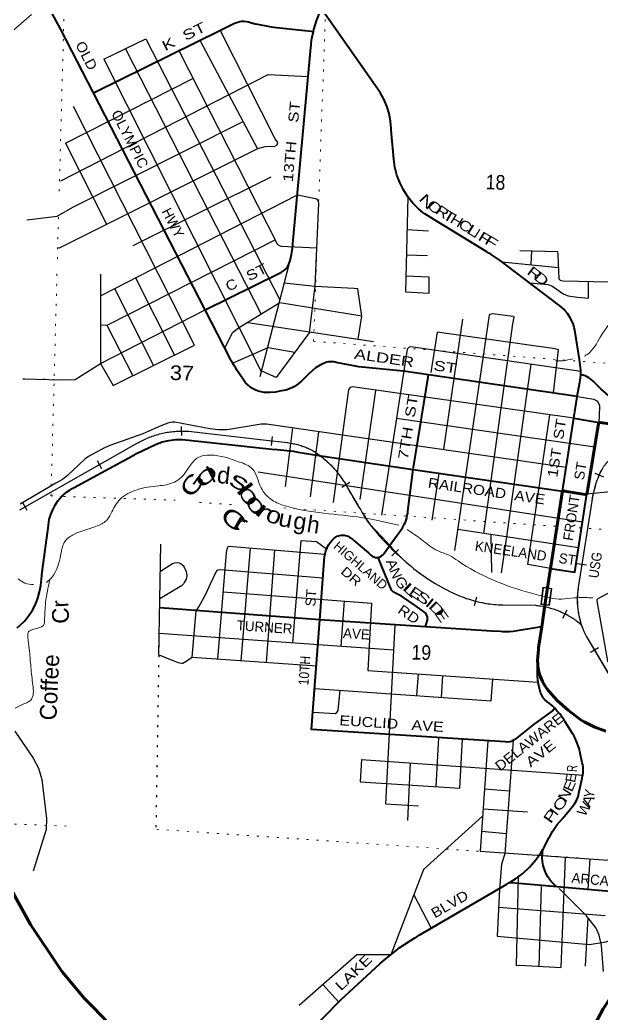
# Model space of a CAD drawing. Header units: feet. Extents: x -751810 to -497223, y -177792 to 12311.
# Drawn here: x -530764 to -523783, y -105492 to -93571 of the extents above; entities that cross this region are included whole.
import ezdxf
from ezdxf.enums import TextEntityAlignment as Align

# ---------------------------------------------------------------- set-up
doc = ezdxf.new("R2010")
doc.units = ezdxf.units.FT
doc.header["$LTSCALE"] = 80
doc.linetypes.add('DOTTED', pattern=[1.5, 0.3, -1.2])
for name, color, linetype, lineweight in [('20', 7, 'Continuous', 70), ('23', 7, 'Continuous', 70), ('26', 7, 'Continuous', 40), ('29', 7, 'Continuous', 25), ('34', 7, 'Continuous', 25), ('39', 7, 'Continuous', 13), ('46', 7, 'Continuous', 13), ('59', 7, 'Continuous', 13), ('6', 7, 'DOTTED', 25), ('7', 7, 'DOTTED', 13)]:
    doc.layers.add(name, color=color, linetype=linetype, lineweight=lineweight)
doc.layers.add('27', color=7, linetype='Continuous')
doc.layers.add('41', color=7, linetype='Continuous')

msp = doc.modelspace()

# ---------------------------------------------------------------- linework, layer by layer
at = {"layer": '20'}
msp.add_lwpolyline([(-524738.82, -110037.16), (-524786.93, -109966.48), (-524964.37, -109756.84), (-525162.75, -109566.9), (-525379.9, -109398.74), (-525550.84, -109290.99), (-525575.75, -109275.29), (-525600.84, -109258.49), (-526649.7, -108556.16), (-527099.16, -108222.91), (-527708.93, -107682.78), (-527734.05, -107660.53), (-527758.93, -107636.28), (-527801.37, -107594.92), (-528356.4, -107012.93), (-529881.27, -105413.94), (-529992.22, -105299.06), (-530252.53, -104987.87), (-530273.39, -104962.93), (-530290.18, -104937.87), (-530637.83, -104419.13), (-530870.88, -103997.38)], dxfattribs=at)
at = {"layer": '23'}
for points in [[(-523966.09, -99254.06), (-523964.84, -99252.37), (-523963.65, -99250.37), (-523962.68, -99248.25), (-523961.93, -99246.03), (-523961.4, -99243.76), (-523824.7, -98411.19), (-523824.45, -98409.73), (-523824.05, -98408.29), (-523823.51, -98406.91), (-523822.82, -98405.59), (-523822, -98404.35), (-523821.05, -98403.21), (-523819.99, -98402.17), (-523818.82, -98401.24), (-523817.57, -98400.44), (-523816.24, -98399.78), (-523814.84, -98399.26), (-523813.4, -98398.89), (-523811.93, -98398.67), (-523810.45, -98398.61), (-523808.96, -98398.7), (-523807.5, -98398.95), (-523806.31, -98399.23), (-523388.78, -98459.19)], [(-524401.77, -100149.49), (-524397.47, -100124.49), (-524263.05, -99242.36), (-524263.02, -99240.03), (-524262.75, -99237.72), (-524262.24, -99235.44), (-524261.5, -99233.24), (-524260.53, -99231.12), (-524259.34, -99229.12), (-524258.17, -99227.55), (-524257.95, -99227.25), (-524256.38, -99225.54), (-524254.63, -99224), (-524252.73, -99222.65), (-524251.87, -99222.16), (-524250.7, -99221.51), (-524248.56, -99220.58), (-524246.34, -99219.89), (-524244.06, -99219.43), (-524241.74, -99219.21), (-524239.41, -99219.24), (-524237.1, -99219.51), (-524234.83, -99220.02), (-524233.14, -99220.61), (-523985.51, -99262.2), (-523984.82, -99262.26), (-523982.49, -99262.29), (-523980.17, -99262.07), (-523977.88, -99261.61), (-523975.65, -99260.92), (-523973.51, -99259.99), (-523971.47, -99258.85), (-523969.57, -99257.5), (-523967.82, -99255.96), (-523966.23, -99254.25), (-523966.09, -99254.06)], [(-524507.81, -100849.11), (-524467.99, -100587.61), (-524405.09, -100174.49), (-524401.77, -100149.49)], [(-524555.19, -101327.35), (-524555.52, -101296.06), (-524556, -101251.26), (-524547.25, -101121.98), (-524545.56, -101096.99), (-524541.75, -101071.98), (-524507.81, -100849.11)], [(-523737.04, -102101.08), (-523871.18, -102050.46), (-523974.3, -101998.66), (-523999.09, -101986.2), (-524024.3, -101970.21), (-524049.22, -101954.39), (-524191.49, -101849.43), (-524322.01, -101730.18), (-524417.16, -101622.94), (-524438.37, -101599.03), (-524456.89, -101572.94), (-524466.05, -101560.04), (-524497.37, -101505.7), (-524522.84, -101448.38), (-524542.19, -101388.72), (-524551.23, -101346.06), (-524555.19, -101327.35)], [(-523905.85, -105684.69), (-523771.23, -105427.84), (-523610.5, -105186.47), (-523425.42, -104963.22), (-523218.02, -104760.55), (-522990.57, -104580.66), (-522782.62, -104431.51), (-522673.03, -104348.36), (-522572.74, -104254.22), (-522482.84, -104150.1), (-522470.05, -104131.71)]]:
    msp.add_lwpolyline(points, dxfattribs=at)
at = {"layer": '26'}
for p, q in [((-528542.7, -97046.98), (-529881.83, -94447.48)), ((-524080.81, -98086.13), (-525866.06, -97826.45)), ((-524121.28, -98346.01), (-524081.59, -98090.41)), ((-524081.59, -98090.41), (-524080.81, -98086.13))]:
    msp.add_line(p, q, dxfattribs=at)
for points in [[(-529881.83, -94447.48), (-530273.15, -93687.84), (-530615.03, -93054.9)], [(-527245.74, -93708.95), (-527240.73, -93685.44), (-527206.73, -93580.92), (-527156.03, -93450.94), (-527153.84, -93434.23)], [(-524038.84, -97826.13), (-524038.72, -97824.74), (-524039.59, -97770.14), (-524053.51, -97643.48), (-524106.65, -97314.2), (-524110.26, -97291.8), (-524116.49, -97264.2), (-524127.8, -97224.09), (-524146.24, -97177.87), (-524169.4, -97133.83), (-524197.03, -97092.46), (-524228.84, -97054.2), (-524239.48, -97043.83), (-524264.49, -97019.47), (-524289.48, -97000.43), (-524922.06, -96518.35), (-524942.89, -96502.48), (-524972.06, -96480.18), (-525005.26, -96454.81), (-525115.01, -96383.47), (-525139.78, -96367.37), (-525165.01, -96352.06), (-525742.54, -96001.6), (-525907.83, -95896.3), (-525932.78, -95880.4), (-525957.83, -95859.15), (-525984.15, -95836.81), (-526052.4, -95767.59), (-526113.05, -95691.61), (-526165.42, -95609.71), (-526208.94, -95522.79), (-526243.14, -95431.79), (-526267.64, -95337.72), (-526282.17, -95241.6), (-526308.92, -94935.84), (-526312.05, -94885.9), (-526313.61, -94860.87), (-526316.01, -94835.9), (-526320.78, -94786.35), (-526338.32, -94695.47), (-526365.26, -94606.92), (-526401.31, -94521.67), (-526446.07, -94440.65), (-527133.11, -93463.71)], [(-529881.83, -94447.48), (-529856.26, -94434.8), (-528360.37, -93693.07), (-528197.35, -93615.45), (-528177.13, -93606.08), (-528152.48, -93597.45), (-528127.06, -93591.44), (-528101.15, -93588.12), (-528075.04, -93587.53), (-528049.01, -93589.67), (-528023.34, -93594.52), (-528023.33, -93594.52), (-527998.42, -93602), (-527973.33, -93608.81), (-527966.23, -93610.74), (-527941.36, -93617.48), (-527916.23, -93622.36), (-527772.56, -93650.23), (-527746.17, -93655.35), (-527722.56, -93657.88), (-527272.22, -93706.11), (-527245.74, -93708.95)], [(-528542.7, -97046.98), (-527652.61, -96608.37), (-527627.65, -96596.08), (-527602.61, -96580.95), (-527601.62, -96580.31), (-527586.72, -96568.25), (-527573.16, -96554.71), (-527568.34, -96548.76), (-527550.62, -96523.73), (-527541.1, -96498.76), (-527524.61, -96455.47), (-527505.87, -96384.84), (-527494.61, -96312.63), (-527494.2, -96307.51), (-527492.19, -96282.59), (-527489.91, -96257.51), (-527275.81, -93902.35), (-527273.55, -93877.41), (-527270.6, -93852.35), (-527263.62, -93792.94), (-527245.74, -93708.95)], [(-525866.06, -97826.45), (-526165.83, -97782.85), (-526701.31, -97731.98), (-526972.32, -97677.57), (-526978.4, -97675.91), (-526999.22, -97671.73), (-527020.37, -97669.74), (-527041.61, -97669.98), (-527062.71, -97672.43), (-527083.44, -97677.08), (-527103.57, -97683.87), (-527122.87, -97692.73), (-527171.74, -97716.18), (-527217.89, -97744.61), (-527260.82, -97777.72), (-527300.05, -97815.12), (-527303.04, -97818.31), (-527388.54, -97901.49), (-527444.83, -97946.41), (-527469.67, -97966.24), (-527494.83, -97979.21), (-527532.47, -97995.78), (-527577.46, -98010.19), (-527598.72, -98014.62), (-527627.37, -98020.58), (-527648.72, -98024.37), (-527697.84, -98033.09), (-527765.84, -98038.33), (-527789.25, -98040.13), (-527815.84, -98039.26), (-527836.03, -98037.99), (-527872.1, -98031.91), (-527907.34, -98022.08), (-527941.35, -98008.63), (-527973.77, -97991.69), (-528004.25, -97971.46), (-528032.44, -97948.15), (-528058.04, -97922.03), (-528157.98, -97774.26), (-528175.06, -97749.01), (-528190.15, -97724.26), (-528214.9, -97682.73), (-528229.73, -97657.85), (-528242.6, -97632.73), (-528542.7, -97046.98)], [(-526047.76, -98961.22), (-526044.71, -98937.31), (-525870.54, -97854.32), (-525866.06, -97826.45)], [(-524080.81, -98086.13), (-524049.82, -97915.41), (-524045.28, -97890.43), (-524042.34, -97865.41), (-524038.84, -97826.13)], [(-523672.15, -98105.56), (-523796.84, -97993.47), (-523891.67, -97902.74), (-523916.71, -97878.78), (-523941.67, -97861.57), (-523962.32, -97849.99), (-523987.16, -97839.32), (-524012.97, -97831.3), (-524014.14, -97831.07), (-524038.84, -97826.13)], [(-524081.61, -98090.54), (-524081.59, -98090.41), (-524081.4, -98089.21)], [(-526047.76, -98961.22), (-524257.21, -99221.39), (-524121.28, -98346.01)], [(-524121.28, -98346.01), (-524096.28, -98350.1), (-523820.77, -98396.7)], [(-530797.5, -100858.93), (-530762.73, -100830.05), (-530706.72, -100774.93), (-530656.78, -100714.26), (-530613.45, -100648.7), (-530577.21, -100578.98), (-530548.46, -100505.84), (-530527.51, -100430.1), (-530514.59, -100352.59), (-530498.68, -100192.7), (-530422.99, -99632.33), (-530422.05, -99623.87), (-530411.46, -99562.28), (-530394.49, -99502.14), (-530371.32, -99444.1), (-530342.22, -99388.8), (-530307.5, -99336.84), (-530288.34, -99313.81), (-530267.57, -99288.84), (-530242.53, -99265.81), (-530193.4, -99226.6), (-530162.83, -99207.04), (-530137.94, -99191.12), (-530112.83, -99177.45), (-529415.94, -98797.96), (-529390.87, -98784.31), (-529365.94, -98772.19), (-529137.34, -98661.11), (-529112.31, -98648.95), (-529087.34, -98640.8), (-529059.51, -98631.72), (-528980.18, -98613.36), (-528899.37, -98603.4), (-528817.96, -98601.93), (-528736.84, -98608.99), (-527743.6, -98717.43), (-527679.07, -98722.7), (-527484.62, -98743.22), (-527430.93, -98752.93), (-527404.89, -98757.64), (-527380.93, -98761.74), (-527156.81, -98800.08), (-526047.76, -98961.22)], [(-527167.68, -100763.11), (-527110.87, -100006.68), (-527105.24, -99974.57), (-527094.94, -99937.41), (-527080.81, -99901.53), (-527063.02, -99867.32), (-527041.74, -99835.16), (-527020.7, -99809.35), (-526996.19, -99783.62), (-526971.88, -99768.09), (-526960.81, -99762.5), (-526944.83, -99756.43), (-526928.3, -99752.06), (-526911.4, -99749.45), (-526894.33, -99748.62), (-526877.25, -99749.57), (-526860.38, -99752.31), (-526843.88, -99756.79), (-526827.94, -99762.98), (-526812.74, -99770.79), (-526810.18, -99772.47), (-526785.26, -99790.9), (-526760.18, -99812.52), (-526585.71, -99962.94), (-526560.73, -99984.48), (-526535.71, -100004.19), (-526530.98, -100006.88), (-526521.06, -100011.21), (-526510.75, -100014.49), (-526500.15, -100016.66), (-526489.39, -100017.72), (-526478.57, -100017.65), (-526467.82, -100016.44), (-526457.25, -100014.12), (-526446.98, -100010.71), (-526437.13, -100006.24), (-526436.1, -100005.64), (-526411.07, -99987.02), (-526393.92, -99962.05), (-526318.46, -99852.14), (-526195.61, -99690.95), (-526175.72, -99661.08), (-526150.92, -99615.55), (-526141.41, -99592.69), (-526131.03, -99567.75), (-526124.67, -99542.69), (-526123.49, -99538.02), (-526118.94, -99510.89), (-526114.44, -99484.12), (-526111.48, -99460.89), (-526047.76, -98961.22)], [(-524401.77, -100149.49), (-524376.77, -100153.18), (-524110.41, -100192.51), (-523966.09, -99254.06)], [(-525901.2, -100847.15), (-525893.9, -100821.93), (-525878.31, -100768.09), (-525875.51, -100727.86), (-525898.48, -100683.02), (-526025.1, -100593.42), (-526186.88, -100482.8), (-526284.78, -100432.2), (-526307.59, -100409.39), (-526354.12, -100299.65), (-526468.7, -100018.82)], [(-525901.2, -100847.15), (-527167.34, -100763.14), (-527167.68, -100763.11), (-529085.84, -100620.91)], [(-524350.32, -101825.23), (-524372.07, -101850.23), (-524611.69, -102023.59), (-524830.06, -102197.9), (-524834.03, -102200.94), (-524846.86, -102209.41), (-524860.51, -102216.5), (-524874.83, -102222.12), (-524889.65, -102226.22), (-524895.18, -102227.14), (-524920.24, -102229.67), (-524945.18, -102228.05), (-527266.4, -102077.68), (-527167.68, -100763.11)], [(-524507.81, -100849.11), (-524533.88, -100853.19), (-524849.01, -100902.53), (-524892.2, -100906.52), (-524953.5, -100907.35), (-524978.5, -100907.69), (-525003.5, -100906.16), (-525109.87, -100899.65), (-525901.2, -100847.15)], [(-524350.32, -101825.23), (-524375.32, -101801.59), (-524397.81, -101780.83), (-524419.74, -101764.47), (-524444.8, -101745.79), (-524469.74, -101722.81), (-524475.7, -101716.65), (-524489.71, -101698.76), (-524498.9, -101684.08), (-524511.72, -101659.15), (-524519.98, -101634.08), (-524535.02, -101588.44), (-524550.78, -101515.77), (-524558.86, -101441.84), (-524559.16, -101367.48), (-524557.42, -101346.06), (-524555.19, -101327.35)], [(-524493.68, -103519.55), (-524486.75, -103508.05), (-524433.36, -103405.6), (-524420.05, -103380.07), (-524406.77, -103355.6), (-524378.94, -103304.33), (-524321.57, -103219.36), (-524255.63, -103140.86), (-524157.83, -103025.61), (-524136.76, -103000.79), (-524117.97, -102975.61), (-524113.32, -102969.33), (-524094.62, -102937.59), (-524079.33, -102904.07), (-524076.01, -102894.14), (-524067.63, -102869.11), (-524062.05, -102844.14), (-524021.97, -102664.84), (-524016.38, -102639.87), (-524012.35, -102614.84), (-524011.26, -102608.04), (-524009.19, -102572.91), (-524010.79, -102537.76), (-524012.28, -102527.97), (-524016.09, -102502.82), (-524021.49, -102477.97), (-524050.72, -102343.43), (-524056.12, -102318.55), (-524063.65, -102293.43), (-524089.26, -102223.02), (-524111.57, -102177.25), (-524123.77, -102152.22), (-524139.13, -102127.25), (-524224.57, -101988.34), (-524239.89, -101963.44), (-524257.87, -101938.34), (-524289.95, -101893.58), (-524328.24, -101850.23), (-524350.32, -101825.23)], [(-524899.7, -103917.61), (-524874.7, -103902.94), (-524821.72, -103870.7), (-524733.63, -103804.99), (-524652.89, -103730.43), (-524580.39, -103647.84), (-524516.92, -103558.12)], [(-524516.92, -103558.13), (-524493.68, -103519.55), (-524493.44, -103517.76)], [(-524332.76, -103961.92), (-524338.76, -103956.87), (-524374.05, -103923.27), (-524405.64, -103886.16), (-524433.17, -103845.96), (-524456.35, -103803.09), (-524474.93, -103758.04), (-524488.69, -103711.29), (-524497.5, -103663.36), (-524501.24, -103614.78), (-524499.88, -103566.06), (-524493.68, -103519.55)], [(-528300.86, -106887.33), (-527497.82, -105925.33), (-527476.86, -105900.23), (-527453.83, -105875.33), (-527352.34, -105765.63), (-526910.13, -105315.4), (-526446.69, -104890.19), (-526421.55, -104867.13), (-526396.69, -104847.08), (-526207.85, -104694.8), (-526027.35, -104576.68), (-526002.49, -104560.41), (-525977.35, -104545.77), (-524924.7, -103932.65), (-524899.7, -103917.61)], [(-522470.05, -104131.71), (-522473.02, -104131.3), (-524321.92, -103965.79), (-524874.7, -103919.69), (-524899.7, -103917.61)]]:
    msp.add_lwpolyline(points, dxfattribs=at)
at = {"layer": '29'}
for p, q in [((-529758.93, -94043.86), (-529254.16, -93799.81)), ((-529254.16, -93799.81), (-527645.82, -96926.33)), ((-528605.21, -93814.47), (-527915.01, -95117)), ((-529496.15, -93916.81), (-527869.46, -97097.73)), ((-529758.93, -94043.86), (-527869.11, -97795.68)), ((-530216.07, -95049.3), (-528688.99, -94272.68)), ((-530216.07, -95049.3), (-529724.22, -96020.43)), ((-529408.04, -96278.13), (-527753.39, -95453.72)), ((-526122.04, -96083.78), (-525865.28, -96099.88)), ((-526132.46, -96389.92), (-525878.3, -96397.54)), ((-524630.91, -96339.96), (-524636.9, -96503.99)), ((-527882.09, -97846.21), (-527532.98, -96487.02)), ((-524985.3, -96470.17), (-524307.37, -96538.34)), ((-529379.9, -96665.09), (-528908.8, -97589.62)), ((-529628.56, -96792.46), (-529163.26, -97715.82)), ((-529721.61, -97232.57), (-529409.14, -97837.75)), ((-528031.86, -97197.74), (-526525.49, -97428.04)), ((-525680.7, -98719.67), (-525452.03, -97161.33)), ((-526685.31, -99322.7), (-526495.23, -98014.31)), ((-526248.66, -98344.98), (-523870.74, -98691.59)), ((-527496.98, -98464.38), (-527582.6, -99167.57)), ((-527184.62, -98509.36), (-527282.93, -99288.76)), ((-527909.19, -98990.48), (-524017.43, -99587.87)), ((-525820.92, -99569.01), (-525735.42, -99006.6)), ((-524065.53, -99900.69), (-525511.64, -99681.6)), ((-525119.17, -99741.06), (-525110.67, -100195.4)), ((-529098.42, -101185.56), (-529072.85, -99857.82)), ((-528111.36, -101254.37), (-528000.06, -99905.99)), ((-527806.34, -101275.38), (-527707.92, -99930.18)), ((-526874.55, -100538.54), (-526916.79, -101079.42)), ((-529094.27, -100925.54), (-526285.21, -101124.05)), ((-525990, -101413.04), (-526008.79, -101673.55)), ((-525696.01, -101433.45), (-525711.16, -101694.37)), ((-525746.19, -102176.16), (-525777.4, -102763.07)), ((-525152.74, -102214.6), (-525245.02, -103540.02)), ((-526667.18, -102438.9), (-526684.89, -102705.86)), ((-526667.18, -102438.9), (-524006.81, -102625.27)), ((-526085.61, -102479.64), (-526116.75, -103168.7)), ((-524893.44, -102820.63), (-525193.25, -102796.47)), ((-524679.39, -103069.78), (-525209.95, -103036.28)), ((-524930.28, -103329.01), (-525228.56, -103303.54)), ((-525245.02, -103540.02), (-523710.22, -103644.31)), ((-523931.91, -103629.49), (-523952.8, -103998.83)), ((-526039.93, -104061.72), (-525834.57, -104462.61)), ((-525014.8, -103995.17), (-525041.86, -104557.38)), ((-524515.53, -103960.04), (-524542.62, -104920.98)), ((-525025.07, -104208.48), (-523746.74, -104311.68)), ((-523956.2, -104332.72), (-523986.06, -104917.62)), ((-527131.29, -105136.49), (-526943.42, -105345.94))]:
    msp.add_line(p, q, dxfattribs=at)
for points in [[(-530298.36, -96307.12), (-527909.85, -95114.42), (-527822.76, -95090.99), (-527708.12, -95086.41), (-527679.4, -95069.62), (-527672.61, -95041.39), (-527703.38, -94996.39), (-528364.72, -93695.23)], [(-528858.26, -93939.95), (-527679.29, -96257.4), (-527665.89, -96268.49), (-527664.92, -96271.37), (-527633.92, -96284.8), (-527208.19, -96303.52)], [(-530274.29, -95500.13), (-527786.48, -94224.5), (-527307.33, -94249.05)], [(-529644.63, -97954.54), (-528671.54, -97471.96), (-530122.46, -94611.31)], [(-530683.14, -95968.11), (-530318.89, -95923.81), (-530130.85, -95817.25), (-528088.42, -94789.74)], [(-529799.2, -96879.87), (-527436.5, -95669.59), (-527220.83, -95712.12), (-527205.77, -95721.18), (-527194.19, -95730.83), (-527186.47, -95748.21), (-527184.54, -95769.44), (-527228.57, -96763.8), (-527297.73, -97322.75), (-527689.59, -97857.99), (-527862.08, -97782.7)], [(-526111.72, -95693.69), (-526141.78, -96830.44), (-525857.18, -96848.59), (-525855.22, -96654.7), (-526136.86, -96644.2)], [(-529798.64, -97233.41), (-529709.47, -97226.41), (-527704.02, -96208.8)], [(-524770.84, -96336.56), (-524316.64, -96347.61), (-524314.38, -96388.31), (-524300.97, -96675.24), (-524287.7, -96693.18), (-524255.54, -96700.64), (-523695.45, -96713.42), (-523685.76, -96706.7), (-523676.12, -96697.04), (-523664.54, -96656.5), (-523652.97, -96204.75)], [(-529799.61, -96620.62), (-529797.91, -97692.61), (-529644.63, -97954.54)], [(-526708.08, -97400.13), (-526662.91, -97123.38), (-526713.3, -96797.28), (-526757.28, -96789.95), (-527228.75, -96769.81), (-527595.16, -96729.09)], [(-524650.13, -96725.58), (-524434.33, -96745.31), (-524387.94, -96760.79), (-524242.32, -96861.33), (-524191.24, -96878.52), (-524078.65, -96896.29), (-523948.15, -96907.47), (-523944.92, -96707.73)], [(-528306.17, -97508.66), (-528213.67, -97319.34), (-528141.72, -97265.39), (-527648.39, -96961.6), (-526663.38, -97120.34)], [(-530727.73, -97875.04), (-530260.77, -97886.27), (-530102.57, -97882.41), (-529797.91, -97692.61), (-528534.76, -97043.23)], [(-525548.72, -99933.82), (-525133.79, -97111.11), (-525124.05, -97099.55), (-525097, -97090.17), (-524850.09, -97122.72), (-524842.38, -97134.3), (-524855.71, -97215.62), (-525206.1, -99727.89)], [(-524366.62, -98044.56), (-524304.66, -97526.67), (-524344.62, -97516.55), (-525762.76, -97316.66), (-525838.7, -97799.5)], [(-528213.17, -97685.64), (-527787.43, -97500.16), (-527468.33, -97555.77)], [(-524037.67, -97787.65), (-526077.12, -97489.53), (-526096.41, -97493.39), (-526120.48, -97520.33), (-526429.85, -99510.69)], [(-524990.37, -100203.01), (-524925.03, -99770.18), (-524633.09, -97700.61)], [(-524121.28, -98346.01), (-526776.98, -97971.51), (-526802.53, -97979.88), (-526822.17, -98004.21), (-527009.78, -99357.06)], [(-524080.81, -98086.13), (-523881.62, -98118.85), (-523848.26, -98138.14), (-523829.51, -98158.47), (-523814.91, -98193.4), (-523812.83, -98214.78), (-523821.05, -98403.21)], [(-524401.77, -100149.49), (-524674.52, -100101.56), (-524411.12, -98305.14)], [(-524213.09, -98937.25), (-527809.04, -98419.44), (-527836.62, -98418.12), (-527872.32, -98419.09), (-528277.47, -98486.66), (-528381.65, -98486.66), (-528487.76, -98475.08), (-528905.14, -98394.6), (-528939.21, -98393.99), (-528989.37, -98407.51), (-529075.24, -98439.59), (-529289.07, -98535.37), (-529672.83, -98670.13), (-529750.48, -98703.85), (-529943.41, -98806.16), (-529987.31, -98839.03), (-530194.14, -99035.2), (-530254.02, -99080.3), (-530335.05, -99126.64), (-530762.84, -99376.5)], [(-523966.09, -99254.06), (-523566.26, -99213.83), (-522833.44, -99293.9), (-523001.93, -100214.53), (-523087.21, -100346.26), (-523107.95, -100371.83), (-523121.46, -100380.52), (-523147.02, -100386.8), (-523215.99, -100402.72), (-523405.07, -100415.27), (-523439.78, -100414.3), (-523554.59, -100396.93), (-523594.13, -100395), (-523614.4, -100397.9), (-523630.8, -100403.69), (-523799.8, -100491.16), (-523835.79, -100512.28), (-523846.4, -100526.76), (-523847.41, -100537.82), (-523716.64, -101261.05), (-523691.1, -101293.19), (-523652.51, -101312.49), (-523613.85, -101316.22), (-523382.67, -101311.13)], [(-527108.85, -99979.8), (-528257.2, -99884.69), (-528269.79, -99888.22), (-528277.51, -99903.67), (-528289.54, -99957.86), (-528394.08, -101234.9)], [(-527490.37, -101038.88), (-527393.2, -99812.41), (-527209.65, -99823.54), (-527087.16, -99913.74)], [(-529079.05, -100179.85), (-528936.35, -100088.74), (-528908.38, -100079.35), (-528885.23, -100077.42), (-528856.29, -100081.28), (-528832.04, -100093.87), (-528808.06, -100114.1), (-528792.63, -100131.47), (-528770.54, -100185.88), (-528763.69, -100237.65), (-528771.26, -100276.02), (-528792.63, -100316.81), (-528802.27, -100332.25), (-528827.94, -100356.47), (-529085.48, -100513.77)], [(-528699.22, -101213.88), (-528649.86, -100658.51), (-528617.06, -100608.32), (-528533.68, -100457.46), (-528484.01, -100342.74), (-528400.98, -100172.01), (-528388.44, -100163.32), (-528363.36, -100161.39), (-527129.9, -100260.04)], [(-528328.13, -100429.26), (-526549.83, -100562.95), (-526592.66, -101371.19), (-524551.4, -101512.93)], [(-526269.75, -100822.7), (-526379.99, -102972.46), (-525986.49, -102995.45)], [(-529098.42, -101185.56), (-528867.88, -101275.33), (-528827.97, -101286.16), (-528811.93, -101283.05), (-528789.35, -101271.29), (-528699.22, -101213.88), (-527205.72, -101316.75)], [(-527229.64, -101588.15), (-525115.13, -101736.06), (-525093.14, -101474.25)], [(-527250.79, -101869.84), (-526982.96, -101886.34), (-526962.7, -101877.65), (-526947.27, -101850.62), (-526924.8, -101609.47)], [(-530826.48, -102098.46), (-530606.15, -102425.02), (-530541.43, -102543.17), (-530499.56, -102677.39), (-530445.54, -103148.45), (-530449.4, -103279.73), (-530606.92, -103777.45)], [(-526684.89, -102705.86), (-525490.66, -102781.15), (-525459.07, -102194.76)], [(-524849.34, -102212.12), (-524947.63, -103568.4), (-524987.64, -103695.44), (-525014.8, -103995.17)], [(-525041.87, -104557.5), (-523935.97, -104656.65), (-523738.13, -104624.51), (-523020.36, -104405.59), (-522935.65, -104357.53), (-522857.37, -104302.7), (-522747.78, -104204.79), (-522669.95, -104111.54), (-522483.7, -103732.42), (-522389.65, -103443.01), (-522361.43, -103343.37), (-522362.25, -103251.1), (-522385.47, -103142.29), (-522654.09, -102490.9)], [(-525215.61, -103117.59), (-525923.71, -103759.55), (-526317.41, -104783.15)], [(-524789.85, -103846.93), (-524814.37, -104909.77), (-524773.13, -104904.05), (-524273.86, -104935.04), (-524223.55, -103609.62)], [(-523766.98, -104980.29), (-523791.71, -104668.99), (-523820.22, -104545.53), (-523853.77, -104462.76), (-523971.77, -104312.95), (-524298.55, -103986.28)], [(-526317.41, -104783.15), (-526725.99, -104779.39), (-527416.09, -105387.41)]]:
    msp.add_lwpolyline(points, dxfattribs=at)
at = {"layer": '34'}
for p, q in [((-528824.01, -98556.14), (-528824.65, -98444.97)), ((-527746.06, -98676.04), (-527733.43, -98565.59)), ((-529780.48, -98953.47), (-529835.31, -98856.76)), ((-523869.3, -99005.11), (-523768.22, -99051.38)), ((-526903.53, -99171.96), (-526808.55, -99114.21)), ((-530678.82, -99452.44), (-530733.65, -99355.73)), ((-526304.48, -99998.91), (-526225.96, -99920.21)), ((-524081.96, -100088.16), (-523972.13, -100105.32)), ((-525312.63, -100594.41), (-525283.9, -100487.02)), ((-524253.76, -100743.17), (-524202.61, -100644.47)), ((-523922.75, -101153.78), (-523827.32, -101096.78))]:
    msp.add_line(p, q, dxfattribs=at)
at = {"layer": '34', "lineweight": 13}
for p, q in [((-523908.36, -99342.17), (-524069.74, -100375.27)), ((-526566.16, -99621.41), (-526361.33, -99837.8)), ((-524975.29, -100586.27), (-524622.08, -100588.71)), ((-523976.24, -100959.35), (-523661.36, -101486.62))]:
    msp.add_line(p, q, dxfattribs=at)
at = {"layer": '34'}
for points in [[(-530764.45, -99445.23), (-529365.24, -98651.96), (-529357.36, -98647.99), (-529343.05, -98639.7), (-529326.99, -98630.69), (-529310.84, -98621.97), (-529294.5, -98613.6), (-529278.08, -98605.55), (-529261.48, -98597.71), (-529244.77, -98590.1), (-529227.89, -98582.93), (-529210.92, -98575.98), (-529193.76, -98569.34), (-529176.53, -98562.94), (-529159.21, -98556.95), (-529141.8, -98551.18), (-529124.31, -98545.74), (-529106.63, -98540.63), (-529088.99, -98535.83), (-529071.15, -98531.26), (-529053.33, -98527.11), (-529035.32, -98523.18), (-529017.35, -98519.67), (-528999.28, -98516.38), (-528981.24, -98513.41), (-528963.01, -98510.76), (-528944.81, -98508.53), (-528926.64, -98506.52), (-528908.27, -98504.83), (-528890.03, -98503.45), (-528871.7, -98502.4), (-528853.31, -98501.76), (-528835.03, -98501.32), (-528816.68, -98501.23), (-528798.25, -98501.55), (-528779.95, -98502.07), (-528761.65, -98502.91), (-528743.28, -98504.17), (-527848.69, -98606.43), (-527553.9, -98640.15), (-527526.85, -98644.53), (-527511.77, -98646.91), (-527496.81, -98649.64), (-527481.91, -98652.62), (-527466.94, -98655.78), (-527452.1, -98659.28), (-527437.41, -98663.02), (-527422.65, -98666.95), (-527408.02, -98671.2), (-527393.51, -98675.71), (-527378.97, -98680.49), (-527364.64, -98685.5), (-527350.33, -98690.68), (-527336.07, -98696.22), (-527322.02, -98701.98), (-527308.02, -98707.99), (-527294.14, -98714.17), (-527280.3, -98720.7), (-527267.23, -98727.11), (-527258.51, -98732.42), (-527241.03, -98743.34), (-527223.74, -98754.66), (-527206.58, -98766.21), (-527189.77, -98778.11), (-527173.09, -98790.22), (-527156.65, -98802.62), (-527140.41, -98815.4), (-527124.46, -98828.37), (-527108.58, -98841.67), (-527093.12, -98855.21), (-527077.72, -98869.07), (-527062.74, -98883.19), (-527047.89, -98897.53), (-527033.34, -98912.04), (-527018.98, -98926.96), (-527005.02, -98942.1), (-526991.26, -98957.39), (-526977.68, -98973.05), (-526964.46, -98988.79), (-526951.49, -99004.84), (-526938.85, -99021.22), (-526926.48, -99037.62), (-526914.35, -99054.31), (-526902.57, -99071.34), (-526891.05, -99088.41), (-526879.82, -99105.64), (-526868.95, -99123.24), (-526856.6, -99143.53)], [(-523778.03, -98951.01), (-523783.83, -98960.35), (-523789.42, -98969.85), (-523794.88, -98979.34), (-523800.18, -98988.96), (-523805.29, -98998.76), (-523810.25, -99008.54), (-523815.04, -99018.4), (-523819.62, -99028.4), (-523826.93, -99046.68), (-523835.87, -99070.62), (-523844.51, -99094.61), (-523852.76, -99118.96), (-523860.56, -99143.24), (-523867.95, -99167.72), (-523874.78, -99192.45), (-523881.3, -99217.08), (-523887.42, -99241.93), (-523892.96, -99267.02), (-523898.22, -99292), (-523903.01, -99317.06), (-523907.27, -99342.35), (-524068.65, -100375.45), (-524069.21, -100379), (-524071.66, -100395.44), (-524073.68, -100411.87), (-524075.54, -100428.44), (-524077.1, -100444.95), (-524078.32, -100461.49), (-524079.24, -100477.99), (-524079.91, -100494.57), (-524080.36, -100511.16), (-524080.38, -100527.74), (-524080.2, -100544.31), (-524079.68, -100560.92), (-524078.94, -100577.53), (-524077.81, -100594.06), (-524076.49, -100610.59), (-524074.86, -100627.06), (-524072.88, -100643.57), (-524070.66, -100659.95), (-524068.19, -100676.41), (-524065.36, -100692.7), (-524062.29, -100709.08), (-524058.88, -100725.28), (-524055.26, -100741.48), (-524051.39, -100757.55), (-524047.16, -100773.64), (-524042.61, -100789.58), (-524037.88, -100805.43), (-524032.82, -100821.31), (-524027.54, -100836.97), (-524021.97, -100852.59), (-524016.03, -100868.13), (-524009.93, -100883.49), (-524003.56, -100898.8), (-523996.81, -100914.03), (-523989.92, -100929.09), (-523982.77, -100944.02), (-523975.28, -100958.82), (-523660.41, -101486.06)], [(-526203.67, -100008.15), (-526134.85, -100070.42), (-526104.91, -100096.81), (-526074.57, -100122.37), (-526043.84, -100147.63), (-526012.82, -100172.24), (-525981.1, -100196.44), (-525949, -100219.81), (-525916.71, -100242.77), (-525883.71, -100265.29), (-525850.65, -100287.11), (-525817.09, -100308.39), (-525782.93, -100328.96), (-525748.79, -100349), (-525714.16, -100368.52), (-525678.94, -100387.31), (-525643.73, -100405.59), (-525608.25, -100423.25), (-525572.15, -100440.19), (-525549.93, -100450.98), (-525527.6, -100461.2), (-525505.07, -100471.03), (-525482.3, -100480.68), (-525459.4, -100489.75), (-525436.44, -100498.39), (-525413.24, -100506.83), (-525389.9, -100514.7), (-525366.52, -100522.14), (-525342.81, -100529.25), (-525319.17, -100535.86), (-525295.41, -100542.21), (-525271.4, -100548.08), (-525247.45, -100553.42), (-525223.32, -100558.39), (-525199.2, -100563.04), (-525174.81, -100567.18), (-525150.56, -100570.95), (-525126.07, -100574.2), (-525101.68, -100577.09), (-525077.12, -100579.6), (-525052.63, -100581.6), (-525028.08, -100583.16), (-525003.53, -100584.4), (-524978.84, -100585.08), (-524975.28, -100585.17), (-524582.38, -100589.66)], [(-524580.88, -100590.49), (-524571.22, -100591.4), (-524554.23, -100593.18), (-524537.36, -100595.36), (-524520.61, -100597.82), (-524503.77, -100600.46), (-524487.03, -100603.52), (-524470.42, -100606.84), (-524453.72, -100610.46), (-524437.22, -100614.37), (-524420.75, -100618.47), (-524404.27, -100622.97), (-524388.02, -100627.75), (-524371.78, -100632.81), (-524355.65, -100638.07), (-524339.53, -100643.71), (-524323.63, -100649.55), (-524307.73, -100655.77), (-524292.04, -100662.17), (-524276.37, -100668.87), (-524260.89, -100675.85), (-524245.54, -100683.12), (-524230.29, -100690.58), (-524215.16, -100698.42), (-524200.13, -100706.45), (-524185.32, -100714.76), (-524170.6, -100723.28), (-524156.11, -100732.16), (-524141.72, -100741.24), (-524127.53, -100750.5), (-524113.45, -100760.04), (-524099.57, -100769.87), (-524085.82, -100779.99), (-524072.26, -100790.19), (-524058.92, -100800.79), (-524045.78, -100811.55), (-524034.5, -100821.02)]]:
    msp.add_lwpolyline(points, dxfattribs=at)
at = {"layer": '34', "lineweight": 13}
for points in [[(-528743.38, -98505.27), (-527848.81, -98607.53), (-527554.05, -98641.24), (-527527.02, -98645.62)], [(-530758.57, -99443.17), (-529364.72, -98652.93), (-529356.83, -98648.96)], [(-526869.89, -99123.81), (-526708.41, -99389.38), (-526648.16, -99501.92)]]:
    msp.add_lwpolyline(points, dxfattribs=at)
for centre, radius, start, end in [((-528821.58, -99552.74), 1050.39, 85.73054, 120.63561), ((-527658.37, -99507.41), 871.74, 63.37886, 81.33375), ((-527877.64, -99739.12), 1180.75, 31.40729, 58.90061), ((-523245.51, -99287.22), 630.86, 136.50828, 155.73453), ((-522460.44, -99577.07), 1466.85, 158.01617, 170.78518), ((-526062.29, -99187.34), 664.99, 208.23274, 220.8701), ((-524064.56, -97846.9), 3039.53, 220.91956, 226.71528), ((-524616.51, -98372.94), 2278.55, 227.56821, 245.18965), ((-524948.68, -99174.51), 1412, 243.77567, 268.91986), ((-523129.98, -100524.36), 951.51, 170.98531, 207.20384), ((-524668.49, -101560.71), 973.11, 49.39929, 87.26701)]:
    msp.add_arc(centre, radius, start, end, dxfattribs=at)
at = {"layer": '34'}
for centre, radius, start, end in [((-522029, -96532.18), 5488.42, 208.38792, 214.21059), ((-524413.95, -97982.34), 2704.5, 217.21287, 228.53898)]:
    msp.add_arc(centre, radius, start, end, dxfattribs=at)
at = {"layer": '39'}
for points in [[(-523995.24, -97602.29), (-523961.08, -97581.99), (-523805.84, -97375.6), (-523578.66, -97054.77), (-523515.31, -96958.18), (-523463.6, -96847.12), (-523376.69, -96574.23), (-523354.22, -96498.49), (-523321.76, -96229.93), (-523308.39, -96188.1), (-523278.95, -96146.77), (-523245.74, -96113.61), (-522691.49, -95819.07), (-522664.94, -95805.81), (-522501.18, -95714.36), (-522357.34, -95616.24), (-522293.79, -95577.99), (-522073.47, -95413.86), (-521868.35, -95221.09), (-521805.64, -95144.6), (-521705.94, -95043.1), (-521663.75, -94980.03), (-521651.05, -94956.6), (-521648.68, -94948.31)], [(-524343.63, -97658.57), (-524255.08, -97657.32), (-524132.92, -97636.71)], [(-526222.42, -99630.17), (-526656.75, -99539.86), (-527581.65, -99398.39), (-527740.41, -99329.07), (-527872.58, -99180.11), (-527978.75, -98952.21), (-528130.57, -98872.35), (-528482, -98788.98), (-528625.67, -98816.69), (-528729.63, -98926.11), (-528830.26, -99057.76), (-529005.19, -99144.54), (-529101.77, -99156.87), (-529359.77, -99204.22), (-529562.44, -99318.61), (-529661.62, -99468.41), (-529717.64, -99564.54), (-529829.68, -99634.17), (-530116.57, -99739.91), (-530221.66, -99821.13), (-530272.8, -99978.46), (-530417.27, -100291.81), (-530451.29, -100318.11)], [(-524403.15, -100501.43), (-524631.17, -100445.85), (-525510.22, -100058.37), (-525618.75, -99990.62), (-525759.81, -99933.92), (-525940.93, -99807.58), (-526120.12, -99683.31), (-526122.65, -99681.65)], [(-530408.42, -100287.98), (-530455.62, -100556.14), (-530468.49, -100777.03), (-530475.89, -100821.05), (-530517.14, -100853.96), (-530645.16, -100896.25), (-530659.6, -100907.87), (-530667.56, -100969.98), (-530651.82, -101111.29), (-530632.61, -101335.18), (-530608.93, -101545.12), (-530604.13, -101649.89), (-530611.28, -101685.87), (-530634.69, -101727.39), (-530681.9, -101758.1), (-530692.08, -101761.81), (-530820.09, -101824.08)], [(-530599.8, -100341.95), (-530703.85, -100323.11), (-530783.85, -100273.7)], [(-523893.52, -100501.95), (-524081.69, -100499.18), (-524375.64, -100508.13), (-524403.15, -100501.43)], [(-521938.1, -105323.79), (-521950.07, -105313.08), (-522047.28, -105269.82), (-522137.01, -105309.26), (-522249.97, -105319.82), (-522312.57, -105327.92), (-522394.99, -105456.11), (-522450.02, -105609.29), (-522524.13, -105598.93), (-522606.15, -105519.93), (-522727.68, -105417.58), (-522856.32, -105479.94), (-523029.16, -105669.68), (-523436.61, -105966.76), (-523613.11, -106015.58), (-523738.07, -106023.75), (-523816.22, -106144.02), (-523833.01, -106296.37), (-523850.24, -106462.8), (-523964.7, -106521.6), (-524148.31, -106452.5)]]:
    msp.add_spline(points, degree=3, dxfattribs=at)
at = {"layer": '46'}
msp.add_line((-530625.5, -93505.15), (-531066.49, -93889.42), dxfattribs=at)
at = {"layer": '59'}
for p, q in [((-524491.96, -100372.71), (-524386.77, -100387.27)), ((-524386.77, -100387.27), (-524415.31, -100593.3))]:
    msp.add_line(p, q, dxfattribs=at)
msp.add_lwpolyline([(-524415.31, -100593.3), (-524519.84, -100578.82), (-524491.96, -100372.71)], dxfattribs=at)
msp.add_lwpolyline([(-524485.11, -100381.73), (-524395.79, -100394.09), (-524422.13, -100584.27), (-524510.84, -100571.98)], close=True, dxfattribs=at)
at = {"layer": '6'}
msp.add_line((-529096.88, -101068.43), (-529133.79, -103276.32), dxfattribs=at)
at = {"layer": '7'}
for p, q in [((-530211, -92601.13), (-530294.89, -95703.03)), ((-527242.68, -97427.55), (-527075.14, -92796.73)), ((-530301.22, -95937.28), (-530316.61, -96506.16)), ((-530319.56, -96615.3), (-530391.52, -99276.29)), ((-527242.58, -97424.93), (-523705.49, -97689.7)), ((-530727.72, -97874.36), (-530358.51, -97883.2)), ((-530391.6, -99278.83), (-530233.67, -99284.4)), ((-530239.59, -99284.2), (-528904.46, -99331.25)), ((-528611.07, -99355.99), (-528168.82, -99385.53)), ((-527598.32, -99423.63), (-524275.93, -99645.55)), ((-524058.43, -99660.07), (-523463.2, -99699.83)), ((-530205.87, -103237.2), (-530852.56, -103214.02)), ((-523710.22, -103644.6), (-529133.75, -103275.04))]:
    msp.add_line(p, q, dxfattribs=at)

# ---------------------------------------------------------------- texts
at = {"layer": '27'}
for s, height, rotation, width, p in [('K  ST', 120, 26.374, 1.4, (-529023.87, -93947.48)), ('OLD', 120, 297.255, 1.1, (-530102.76, -93865.75)), ('13TH    ST', 120, 84.806, 1.25, (-527492.98, -95518.04)), ('OLYMPIC', 120, 297.255, 1.05, (-529672.16, -94690.61)), ('N', 120, 312.235, 1.6, (-525989.2, -95722.66)), ('O', 120, 320.526, 1.4, (-525895.59, -95809.18)), ('R', 120, 327.636, 1.3, (-525793.94, -95884.2)), ('T', 120, 329.037, 1.55, (-525712.01, -95939.54)), ('H', 120, 328.549, 1.2, (-525616.04, -95994.03)), ('C', 120, 328.226, 1.3, (-525519.11, -96052.35)), ('L', 120, 328.226, 1.6, (-525419.61, -96116.09)), ('F', 120, 328.226, 1.5, (-525282.28, -96201.78)), ('F', 120, 328.226, 1.5, (-525203.25, -96246.99)), ('ST', 120, 26.233, 1.25, (-528015.87, -96705.99)), ('R', 120, 322.421, 1.45, (-524695.44, -96609.08)), ('D', 120, 322.304, 1.45, (-524613.12, -96671.83)), ('C', 120, 26.233, 1.15, (-528261.8, -96831.08)), ('ALDER    ST', 120, 351.724, 1.35, (-526762.64, -97632.44)), ('7TH  ST', 120, 80.864, 1.3, (-526113.02, -98848.96)), ('1ST  ST', 120, 81.173, 1.2, (-524321.81, -99063.38)), ('ST', 120, 80.631, 1.05, (-524002.42, -99095.17)), ('RAILROAD  AVE', 120, 351.733, 1.15, (-525877.03, -99178.23)), ('HIGHLAND', 109.1, 319.235, 1.05, (-527014.39, -99896.8)), ('DR', 109.1, 319.235, 1.25, (-526927.12, -100198.48)), ('RD', 120, 325.701, 1.15, (-526244.34, -100673.52)), ('10TH', 120, 85.705, 0.9, (-527305.48, -101553.32)), ('EUCLID   AVE', 120, 356.294, 1.2, (-526936.61, -102028.05)), ('DELAWARE', 120, 38.598, 1.1, (-525006.11, -102584.96)), ('AVE', 120, 38.598, 1.25, (-524640.41, -102537.47)), ('R', 120, 85.977, 0.7, (-524086.91, -102590.36)), ('E', 120, 78.111, 0.95, (-524108.68, -102721.34)), ('E', 120, 66.413, 1.2, (-524145.65, -102836.83)), ('N', 120, 57.444, 1.3, (-524220.59, -102960.49)), ('Y', 120, 78.057, 0.95, (-523887.89, -102911.19)), ('O', 120, 49.093, 1.45, (-524299.43, -103075.9)), ('W', 120, 59.008, 1.05, (-523989.51, -103130.96)), ('A', 120, 63.652, 1.3, (-523929.97, -103021.78)), ('P', 120, 54.765, 1.5, (-524400.32, -103216.07)), ('I', 120, 51.638, 1.15, (-524327.77, -103122.97)), ('BLVD', 120, 30.219, 1.15, (-525788.33, -104346.14)), ('LAKE', 120, 44.015, 1.3, (-526914.18, -105220.89))]:
    msp.add_text(s, height=height, rotation=rotation, dxfattribs=dict(at, width=width)).set_placement(p)
for s, rotation, p in [('HWY', 297.255, (-529067.44, -95866.34)), ('I', 328.226, (-525330.71, -96171.06)), ('FRONT', 81.257, (-524134.68, -99823.14)), ('KNEELAND', 351.601, (-525314.64, -99934.95)), ('ST', 351.601, (-524310.41, -100080.84)), ('ST', 85.705, (-527223.27, -100608)), ('TURNER', 356.204, (-528167.94, -100889.14)), ('AVE', 356.204, (-526892.89, -100981.27)), ('ARCADIA', 354.885, (-524153.77, -103915.98))]:
    msp.add_text(s, height=120, rotation=rotation, dxfattribs=at).set_placement(p)
for s, rotation, width, p in [('A', 292.196, 1.2, (-526354.84, -100121)), ('N', 292.196, 1.05, (-526311.08, -100229.12)), ('G', 302.369, 1.2, (-526239.35, -100353.25)), ('L', 317.227, 2, (-526123.65, -100451.07)), ('E', 325.286, 1.45, (-526047.7, -100496.37)), ('S', 324.549, 1.5, (-525961.39, -100551.28)), ('I', 321.439, 1.65, (-525885.94, -100607.22)), ('D', 315.837, 1.65, (-525806.33, -100677.88)), ('E', 304.85, 1.5, (-525756.72, -100745.22))]:
    msp.add_text(s, height=120, rotation=rotation, dxfattribs=dict(at, width=width)).set_placement(p, align=Align.CENTER)
at = {"layer": '34', "width": 0.9}
msp.add_text('USG', height=120, rotation=81.122, dxfattribs=at).set_placement((-523829.76, -100271.61))
at = {"layer": '41'}
for s, rotation, width, p in [('o', 42.4, 1.9, (-528580.07, -99199.53)), ('l', 26.126, 1.1, (-528457.83, -99128.33)), ('d', 353.694, 1.05, (-528408.22, -99121.82)), ('G', 54.178, 1.4, (-528702.45, -99316.64)), ('s', 333.236, 1.65, (-528271.65, -99141.35)), ('b', 307.128, 1.8, (-528179.08, -99213.7)), ('o', 305.443, 1.65, (-528078.09, -99340.41)), ('r', 323.148, 1.9, (-527965.37, -99484.3)), ('C', 320.889, 1.55, (-528380.8, -99542.8)), ('r', 330.122, 1.65, (-528227.78, -99646.97)), ('o', 339.442, 1.2, (-527833.45, -99570.99)), ('u', 349.159, 1.1, (-527676.6, -99634.83)), ('g', 351.15, 1.05, (-527495.91, -99667.52))]:
    msp.add_text(s, height=200, rotation=rotation, dxfattribs=dict(at, width=width)).set_placement(p)
for s, height, rotation, p in [('h', 200, 351.15, (-527332.56, -99709.48)), ('Cr', 201, 92.273, (-530173.44, -100807.28)), ('Coffee', 201, 87.273, (-530327.86, -101973.67))]:
    msp.add_text(s, height=height, rotation=rotation, dxfattribs=at).set_placement(p)
at = {"layer": '7'}
for s, rotation, width, p in [('18', 358.215, 0.9, (-525181.32, -95601.73)), ('37', 358.217, 1.1, (-528967.32, -97887.79)), ('19', 358.216, 0.9, (-526071.45, -101239.78))]:
    msp.add_text(s, height=175.9, rotation=rotation, dxfattribs=dict(at, width=width)).set_placement(p)

doc.saveas('drawing.dxf')
